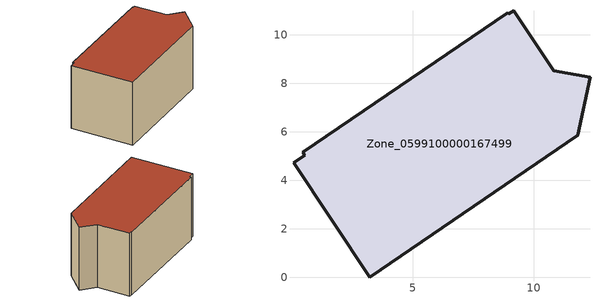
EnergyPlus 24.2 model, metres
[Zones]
Zone_0599100000167499
 floor ground (C_G): 0.55,5.04 0.47,5.17 8.93,10.91 8.96,10.87 9.16,11 10.82,8.53 12.31,8.25 11.8,5.87 3.22,0 0.09,4.72 z0
 wall outside (C_F): 11.8,5.87 12.31,8.25 10.82,8.53 9.16,11 8.96,10.87 8.93,10.91 0.47,5.17 0.55,5.04 0.09,4.72 3.22,0 11.8,5.87 z0:5.83
 roof outside (C_R): 0.09,4.72 3.22,0 11.8,5.87 12.31,8.25 10.82,8.53 9.16,11 8.96,10.87 8.93,10.91 0.47,5.17 0.55,5.04 z5.83
[BUILDING]
Pand.0599100000167499: North Axis=0; Terrain=City; Loads Convergence Tolerance Value=0.04; Temperature Convergence Tolerance Value=0.4; Solar Distribution=FullExterior; Maximum Number of Warmup Days=25; Minimum Number of Warmup Days=1
[Site:Location]
Rotterdam.The.Hague.AP_ZH_NLD Design_Conditions: Latitude=51.96; Longitude=4.45; Time Zone=1; Elevation=-4.5
[SITE:GROUNDTEMPERATURE:BUILDINGSURFACE]
18, 18, 18, 18, 18, 18, 18, 18, 18, 18, 18, 18
[MATERIAL] Thermal Absorptance=0.9; Solar Absorptance=0.7; Visible Absorptance=0.7
Name | Roughness | Thickness | Conductivity | Density | Specific Heat
G.TC.1975-1991 | MediumSmooth | 0.15 | 0.288461 | 540 | 1210
F.TC.1975-1991 | Rough | 0.3 | 0.230769 | 1920 | 840
R.TC.1975-1991 | MediumRough | 0.2 | 0.153846 | 1500 | 1000
[CONSTRUCTION]
C_G: G.TC.1975-1991
C_F: F.TC.1975-1991
C_R: R.TC.1975-1991
[ZONE]
Zone_0599100000167499: Type=1; Multiplier=1; Ceiling Height=Autocalculate; Volume=Autocalculate; Floor Area=autocalculate; Part of Total Floor Area=Yes
[ZONEINFILTRATION:DESIGNFLOWRATE]
Infil_Zone_0599100000167499: Zone or ZoneList or Space or SpaceList=Zone_0599100000167499; Schedule=AlwaysOn; Design Flow Rate Calculation Method=Flow/Area; Flow Rate per Floor Area=0.003; Constant Term Coefficient=1; Temperature Term Coefficient=0; Velocity Term Coefficient=0; Velocity Squared Term Coefficient=0
[HVACTEMPLATE:ZONE:IDEALLOADSAIRSYSTEM]
Zone_0599100000167499: Maximum Heating Supply Air Temperature=50; Minimum Cooling Supply Air Temperature=13; Maximum Heating Supply Air Humidity Ratio=0.0156; Minimum Cooling Supply Air Humidity Ratio=0.0077; Heating Limit=NoLimit; Cooling Limit=NoLimit; Dehumidification Control Type=ConstantSensibleHeatRatio; Cooling Sensible Heat Ratio=0.7; Dehumidification Setpoint=60; Humidification Control Type=None; Humidification Setpoint=30; Outdoor Air Method=None; Outdoor Air Flow Rate per Person=0.00944; Outdoor Air Flow Rate per Zone Floor Area=0; Outdoor Air Flow Rate per Zone=0; Demand Controlled Ventilation Type=None; Outdoor Air Economizer Type=NoEconomizer; Heat Recovery Type=None; Sensible Heat Recovery Effectiveness=0.7; Latent Heat Recovery Effectiveness=0.65
[ZONECONTROL:THERMOSTAT]
ThermostatControl_Zone_0599100000167499: Zone or ZoneList=Zone_0599100000167499; Control Type Schedule=DualSetpointControlType; Control 1=Thermostat_Zone_0599100000167499; Temperature Difference Between Cutout And Setpoint=0
[THERMOSTATSETPOINT:DUALSETPOINT]
Thermostat_Zone_0599100000167499: Heating Setpoint Temperature Schedule=HeatingSetpoint_Zone_0599100000167499; Cooling Setpoint Temperature Schedule=CoolingSetpoint_Zone_0599100000167499
[SCHEDULE:COMPACT]
HeatingSetpoint_Zone_0599100000167499: Through: 12/31, For: AllDays, Until: 24:00, 21
CoolingSetpoint_Zone_0599100000167499: Through: 12/31, For: AllDays, Until: 24:00, 24
DualSetpointControlType: Through: 12/31, For: AllDays, Until: 24:00, 4
AlwaysOn: Through: 12/31, For: AllDays, Until: 24:00, 1
